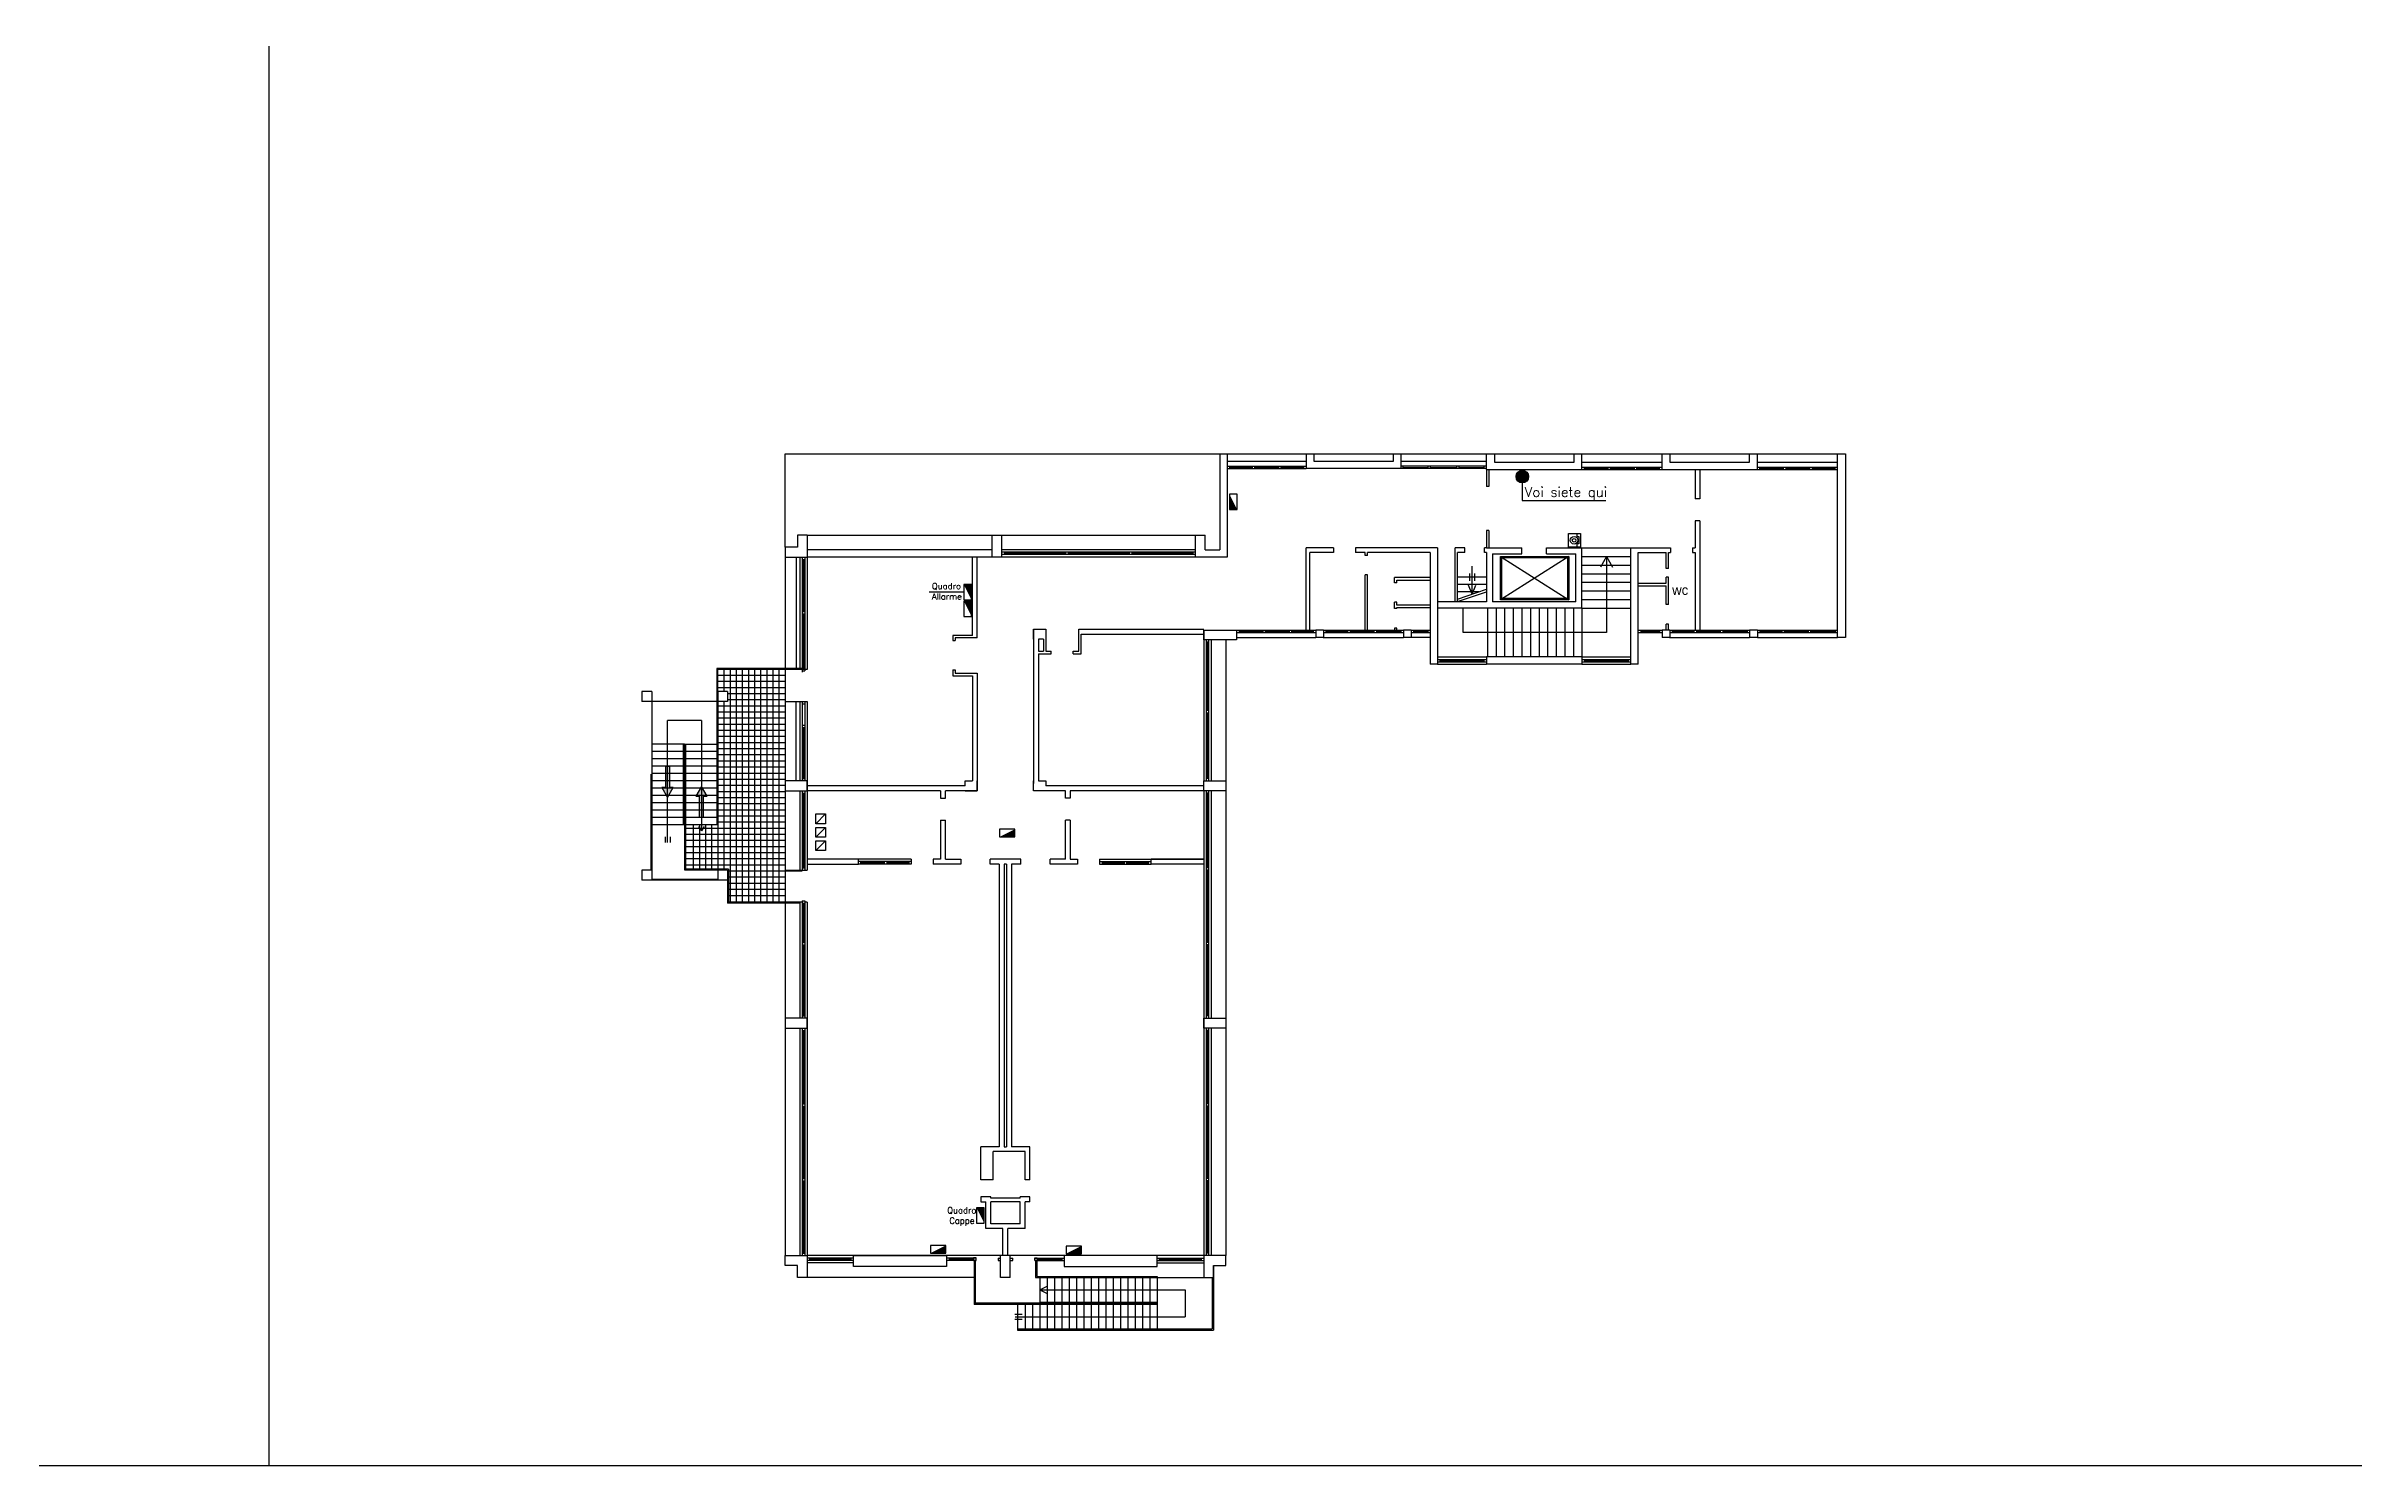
# Model space of a CAD drawing. Header units: millimetres. Extents: x 0 to 180329, y 0 to 340677.
# Drawn here: x 85747 to 180329, y 282661 to 340677 of the extents above; entities that cross this region are included whole.
import ezdxf

# ---------------------------------------------------------------- set-up
doc = ezdxf.new("R2010")
doc.units = ezdxf.units.MM
doc.linetypes.add('CONTINUA', pattern=[0])
doc.layers.add('finestre', color=4, linetype='Continuous')
doc.layers.add('MURI', color=7, linetype='Continuous')
doc.styles.get("Standard").update_dxf_attribs({"font": 'txt_____.ttf'})

# ---------------------------------------------------------------- blocks, each defined once
blk = doc.blocks.new('Q-flat-8')
at = {"transparency": 33554687}
blk.add_hatch(color=256, dxfattribs=at).paths.add_polyline_path([(312.5, -625), (0, 0), (312.5, 0)])
for p, q in [((312.5, 0), (0, 0)), ((0, 0), (0, -625)), ((312.5, -625), (312.5, 0)), ((0, -625), (312.5, -625))]:
    blk.add_line(p, q, dxfattribs=at)
at = {"transparency": 33554687, "const_width": 0.01}
blk.add_lwpolyline([(312.5, -625), (0, 0), (312.5, 0), (312.5, 0)], close=True, dxfattribs=at)
blk = doc.blocks.new('Q-flat-9')
at = {"transparency": 33554687}
blk.add_hatch(color=256, dxfattribs=at).paths.add_polyline_path([(312.5, -625), (0, 0), (312.5, 0)])
for p, q in [((312.5, 0), (0, 0)), ((0, 0), (0, -625)), ((312.5, -625), (312.5, 0)), ((0, -625), (312.5, -625))]:
    blk.add_line(p, q, dxfattribs=at)
at = {"transparency": 33554687, "const_width": 0.01}
blk.add_lwpolyline([(312.5, -625), (0, 0), (312.5, 0), (312.5, 0)], close=True, dxfattribs=at)
blk = doc.blocks.new('Q-flat-10')
at = {"transparency": 33554687}
blk.add_hatch(color=256, dxfattribs=at).paths.add_polyline_path([(-625, -312.5), (0, 0), (0, -312.5)])
for p, q in [((0, 0), (-625, 0)), ((-625, 0), (-625, -312.5)), ((0, -312.5), (0, 0)), ((-625, -312.5), (0, -312.5))]:
    blk.add_line(p, q, dxfattribs=at)
at = {"transparency": 33554687, "const_width": 0.01}
blk.add_lwpolyline([(-625, -312.5), (0, 0), (0, -312.5), (0, -312.5)], close=True, dxfattribs=at)
blk = doc.blocks.new('Q-flat-11')
at = {"transparency": 33554687}
blk.add_hatch(color=256, dxfattribs=at).paths.add_polyline_path([(-625, -312.5), (0, 0), (0, -312.5)])
for p, q in [((0, 0), (-625, 0)), ((-625, 0), (-625, -312.5)), ((0, -312.5), (0, 0)), ((-625, -312.5), (0, -312.5))]:
    blk.add_line(p, q, dxfattribs=at)
at = {"transparency": 33554687, "const_width": 0.01}
blk.add_lwpolyline([(-625, -312.5), (0, 0), (0, -312.5), (0, -312.5)], close=True, dxfattribs=at)
blk = doc.blocks.new('Q-flat-12')
at = {"transparency": 33554687}
blk.add_hatch(color=256, dxfattribs=at).paths.add_polyline_path([(312.5, -625), (0, 0), (312.5, 0)])
for p, q in [((312.5, 0), (0, 0)), ((0, 0), (0, -625)), ((312.5, -625), (312.5, 0)), ((0, -625), (312.5, -625))]:
    blk.add_line(p, q, dxfattribs=at)
at = {"transparency": 33554687, "const_width": 0.01}
blk.add_lwpolyline([(312.5, -625), (0, 0), (312.5, 0), (312.5, 0)], close=True, dxfattribs=at)
blk = doc.blocks.new('Q-flat-13')
at = {"transparency": 33554687}
blk.add_hatch(color=256, dxfattribs=at).paths.add_polyline_path([(-625, -312.5), (0, 0), (0, -312.5)])
for p, q in [((0, 0), (-625, 0)), ((-625, 0), (-625, -312.5)), ((0, -312.5), (0, 0)), ((-625, -312.5), (0, -312.5))]:
    blk.add_line(p, q, dxfattribs=at)
at = {"transparency": 33554687, "const_width": 0.01}
blk.add_lwpolyline([(-625, -312.5), (0, 0), (0, -312.5), (0, -312.5)], close=True, dxfattribs=at)
blk = doc.blocks.new('Q-flat-14')
at = {"transparency": 33554687}
blk.add_hatch(color=256, dxfattribs=at).paths.add_polyline_path([(-312.5, 625), (0, 0), (-312.5, 0)])
for p, q in [((0, 625), (-312.5, 625)), ((-312.5, 625), (-312.5, 0)), ((-312.5, 0), (0, 0)), ((0, 0), (0, 625))]:
    blk.add_line(p, q, dxfattribs=at)
at = {"transparency": 33554687, "const_width": 0.01}
blk.add_lwpolyline([(-312.5, 625), (0, 0), (-312.5, 0), (-312.5, 0)], close=True, dxfattribs=at)
blk = doc.blocks.new('PE-flat-3')
at = {"linetype": 'Continuous', "transparency": 33554687}
for p, q in [((0, 0), (0, 552)), ((0, 552), (489, 552)), ((489, 0), (0, 0)), ((341, 532), (341, 428)), ((341, 428), (417, 428)), ((417, 140), (341, 140)), ((341, 140), (341, 36)), ((417, 428), (417, 140)), ((489, 552), (489, 0))]:
    blk.add_line(p, q, dxfattribs=at)
at = {"transparency": 33554687}
for radius in [156, 75]:
    blk.add_circle((224, 279), radius, dxfattribs=at)
blk = doc.blocks.new('uscita sotto-flat-2')
at = {"linetype": 'CONTINUA', "transparency": 33554687}
blk.add_hatch(color=256, dxfattribs=at).paths.add_polyline_path([(0, 0), (-146, 0), (-146, -874), (-306, -874), (-73, -1278), (160, -874), (0, -874)])
at = {"linetype": 'CONTINUA', "transparency": 33554687, "const_width": 0.05}
blk.add_lwpolyline([(0, 0), (-146, 0), (-146, -874), (-306, -874), (-73, -1278), (160, -874), (0, -874)], close=True, dxfattribs=at)
at = {"linetype": 'CONTINUA', "transparency": 33554687}
for points in [[(-146, -874), (-146, 0), (0, 0), (0, -874)], [(-146, -874), (-306, -874), (-73, -1278), (160, -874), (0, -874)]]:
    blk.add_lwpolyline(points, dxfattribs=at)
blk = doc.blocks.new('uscita sotto-flat-3')
at = {"linetype": 'CONTINUA', "transparency": 33554687}
blk.add_hatch(color=256, dxfattribs=at).paths.add_polyline_path([(0, 0), (146, 0), (146, 874), (306, 874), (73, 1278), (-160, 874), (0, 874)])
at = {"linetype": 'CONTINUA', "transparency": 33554687, "const_width": 0.05}
blk.add_lwpolyline([(0, 0), (146, 0), (146, 874), (306, 874), (73, 1278), (-160, 874), (0, 874)], close=True, dxfattribs=at)
at = {"linetype": 'CONTINUA', "transparency": 33554687}
for points in [[(146, 874), (306, 874), (73, 1278), (-160, 874), (0, 874)], [(146, 874), (146, 0), (0, 0), (0, 874)]]:
    blk.add_lwpolyline(points, dxfattribs=at)

msp = doc.modelspace()

# ---------------------------------------------------------------- hatches: boundary and pattern name
at = {"transparency": 33554687}
h = msp.add_hatch(color=1, dxfattribs=at)
edge = h.paths.add_edge_path()
edge.add_arc((146041, 323089), 255, 0, 360)

# ---------------------------------------------------------------- linework, layer by layer
for p, q in [((94836, 340677), (94836, 282661)), ((115926, 324015), (159238, 324015)), ((115926, 320200), (115926, 324015)), ((146041, 322834), (146041, 322117)), ((146041, 322117), (149446, 322117)), ((116376, 319800), (116376, 315250)), ((123226, 318362), (121814, 318362)), ((113136, 315250), (113136, 308850)), ((116626, 315250), (113136, 315250)), ((116826, 315210), (113176, 315210)), ((113176, 314300), (113176, 315210)), ((115926, 314960), (113176, 314960)), ((113426, 315210), (113426, 314300)), ((113676, 315210), (113676, 305690)), ((113926, 315210), (113926, 305690)), ((114176, 315210), (114176, 305690)), ((114426, 315210), (114426, 305690)), ((114676, 315210), (114676, 305690)), ((114926, 315210), (114926, 305690)), ((115176, 315210), (115176, 305690)), ((115426, 315210), (115426, 305690)), ((115676, 315210), (115676, 305690)), ((115926, 315250), (115926, 313900)), ((110476, 314300), (110076, 314300)), ((115926, 314710), (113176, 314710)), ((115926, 314460), (113176, 314460)), ((113576, 314300), (113176, 314300)), ((115926, 314210), (113576, 314210)), ((113136, 313900), (110076, 313900)), ((110476, 313900), (110476, 307000)), ((111126, 308129), (111126, 313119)), ((112506, 313119), (111126, 313119)), ((112506, 313119), (112506, 308616)), ((113176, 313900), (113176, 307040)), ((113576, 313900), (113176, 313900)), ((115926, 313710), (113176, 313710)), ((115926, 313460), (113176, 313460)), ((115926, 313210), (113176, 313210)), ((113426, 313900), (113426, 307040)), ((115926, 313960), (113576, 313960)), ((115926, 313900), (116626, 313900)), ((116376, 310650), (116376, 313900)), ((116676, 313900), (116826, 313900)), ((111816, 312150), (110476, 312150)), ((111776, 308850), (111776, 312150)), ((111816, 308850), (111816, 312150)), ((111836, 312150), (113136, 312150)), ((111836, 307000), (111836, 312150)), ((111876, 307040), (111876, 312150)), ((115926, 312960), (113176, 312960)), ((115926, 312710), (113176, 312710)), ((115926, 312460), (113176, 312460)), ((115926, 312210), (113176, 312210)), ((111776, 311850), (110476, 311850)), ((111776, 311550), (110476, 311550)), ((111776, 311250), (110476, 311250)), ((113136, 311850), (111876, 311850)), ((113136, 311550), (111876, 311550)), ((113136, 311250), (111876, 311250)), ((115926, 311960), (113176, 311960)), ((115926, 311710), (113176, 311710)), ((115926, 311460), (113176, 311460)), ((115926, 311210), (113176, 311210)), ((110436, 310923), (110436, 307000)), ((111776, 310950), (110476, 310950)), ((111776, 310650), (110476, 310650)), ((111776, 310350), (110476, 310350)), ((113136, 310950), (111876, 310950)), ((113136, 310650), (111876, 310650)), ((113136, 310350), (111876, 310350)), ((115926, 310960), (113176, 310960)), ((115926, 310710), (113176, 310710)), ((115926, 310460), (113176, 310460)), ((111776, 310050), (110476, 310050)), ((111776, 309750), (110476, 309750)), ((111776, 309450), (110476, 309450)), ((113136, 310050), (111876, 310050)), ((113136, 309750), (111876, 309750)), ((113136, 309450), (111876, 309450)), ((115926, 310210), (113176, 310210)), ((115926, 309960), (113176, 309960)), ((115926, 309710), (113176, 309710)), ((115926, 309460), (113176, 309460)), ((111776, 309150), (110476, 309150)), ((111816, 308850), (110476, 308850)), ((111026, 308363), (111026, 308129)), ((111226, 308363), (111226, 308129)), ((113136, 309150), (111876, 309150)), ((113176, 308850), (111876, 308850)), ((115926, 308710), (111876, 308710)), ((115926, 308460), (111876, 308460)), ((112176, 308850), (112176, 307040)), ((112390, 308783), (112506, 308616)), ((112426, 308850), (112426, 307040)), ((112623, 308783), (112506, 308616)), ((112676, 308850), (112676, 307040)), ((112926, 308850), (112926, 307040)), ((115926, 309210), (113176, 309210)), ((115926, 308960), (113176, 308960)), ((115926, 308210), (111876, 308210)), ((115926, 307960), (111876, 307960)), ((115926, 307710), (111876, 307710)), ((115926, 307460), (111876, 307460)), ((110476, 307000), (110076, 307000)), ((113576, 306600), (110076, 306600)), ((110476, 306640), (113176, 306640)), ((113576, 307000), (111836, 307000)), ((115926, 307210), (111876, 307210)), ((113616, 307040), (111876, 307040)), ((113576, 307000), (113576, 305650)), ((113616, 307040), (113616, 305690)), ((116626, 306960), (113616, 306960)), ((115926, 306710), (113616, 306710)), ((115926, 306460), (113616, 306460)), ((115926, 307000), (115926, 305690)), ((115926, 307000), (116826, 307000)), ((116526, 305650), (113576, 305650)), ((115926, 306210), (113616, 306210)), ((115926, 305960), (113616, 305960)), ((116626, 305690), (113616, 305690)), ((116826, 305690), (116726, 305690)), ((180329, 282661), (9343, 282661))]:
    msp.add_line(p, q, dxfattribs=at)
at = {"linetype": 'Continuous', "transparency": 33554687}
for p, q in [((133688, 324015), (133988, 324015)), ((133688, 324015), (133688, 320100)), ((133988, 324015), (133988, 319800)), ((133988, 323715), (137218, 323715)), ((137218, 324015), (137218, 323415)), ((137218, 324015), (137518, 324015)), ((137518, 324015), (137518, 323715)), ((137518, 323715), (140778, 323715)), ((140778, 323715), (140778, 324015)), ((140778, 324015), (141078, 324015)), ((141078, 324015), (141078, 323415)), ((141078, 323715), (144578, 323715)), ((144578, 323380), (144578, 323680)), ((148478, 323680), (151748, 323680)), ((151748, 323380), (151748, 323680)), ((155648, 323680), (158918, 323680)), ((141078, 323415), (137218, 323415)), ((144578, 323380), (144578, 322678)), ((144679, 322678), (144578, 322678)), ((144678, 323380), (144678, 322678)), ((153098, 323380), (153098, 322180)), ((153298, 323380), (153298, 322180)), ((153298, 322180), (153098, 322180)), ((116826, 320700), (133084, 320700)), ((124384, 319800), (124384, 320700)), ((124784, 319800), (124784, 320700)), ((132684, 319800), (132684, 320700)), ((133084, 320100), (133084, 320700)), ((144679, 320883), (144578, 320883)), ((144578, 320883), (144578, 320180)), ((144678, 320883), (144678, 320180)), ((153298, 321280), (153098, 321280)), ((153098, 321280), (153098, 320180)), ((153298, 321280), (153298, 316817)), ((115926, 320200), (115926, 315250)), ((116526, 319800), (116526, 315250)), ((124384, 320100), (116826, 320100)), ((133988, 319800), (116826, 319800)), ((116826, 319800), (116826, 315210)), ((123576, 316600), (123576, 319800)), ((123776, 316500), (123776, 319800)), ((132684, 320100), (124784, 320100)), ((133084, 320100), (133688, 320100)), ((137218, 316817), (137218, 320180)), ((138328, 320180), (137218, 320180)), ((137368, 316817), (137368, 319980)), ((138328, 319980), (137368, 319980)), ((138328, 320180), (138328, 319980)), ((139618, 319980), (139226, 319980)), ((139228, 320180), (139228, 319980)), ((142578, 320180), (139228, 320180)), ((139618, 319870), (139618, 319980)), ((139718, 319870), (139618, 319870)), ((139718, 319870), (139718, 319980)), ((142278, 319980), (139718, 319980)), ((143298, 317967), (143298, 320180)), ((143698, 320180), (143298, 320180)), ((143398, 317967), (143398, 319980)), ((143698, 319980), (143398, 319980)), ((143698, 319980), (143698, 320180)), ((144598, 320180), (144498, 320180)), ((144498, 319980), (144498, 320180)), ((144578, 319980), (144498, 319980)), ((148478, 320180), (152098, 320180)), ((148478, 319822), (150478, 319822)), ((149478, 319822), (149230, 319385)), ((149478, 319822), (149727, 319385)), ((149478, 319822), (149478, 316717)), ((150778, 319980), (151918, 319980)), ((151918, 319327), (151918, 319980)), ((152018, 319980), (152098, 319980)), ((152018, 319327), (152018, 319980)), ((152098, 320180), (152098, 319980)), ((152998, 320180), (152998, 319980)), ((152998, 320180), (153098, 320180)), ((152998, 319980), (153098, 319980)), ((153098, 319980), (153098, 316817)), ((139718, 319070), (139618, 319070)), ((139618, 316817), (139618, 319070)), ((139718, 316817), (139718, 319070)), ((140818, 318750), (140818, 318960)), ((142278, 318960), (140818, 318960)), ((140918, 318750), (140818, 318750)), ((140918, 318750), (140918, 318860)), ((140918, 318860), (142278, 318860)), ((144578, 318980), (143398, 318980)), ((143898, 318830), (143898, 319130)), ((143998, 318289), (143998, 319421)), ((144098, 318830), (144098, 319130)), ((148478, 319472), (150478, 319472)), ((148478, 319121), (150478, 319121)), ((148478, 318770), (150478, 318770)), ((152018, 319327), (151918, 319327)), ((151918, 318730), (151918, 318977)), ((152018, 318977), (151918, 318977)), ((152018, 317863), (152018, 318977)), ((140918, 317950), (140818, 317950)), ((140818, 317700), (140818, 317950)), ((140918, 317840), (140918, 317950)), ((142278, 317840), (140918, 317840)), ((144578, 318680), (143398, 318680)), ((143398, 318085), (144578, 318486)), ((143398, 317980), (144578, 318381)), ((144267, 318380), (143398, 318380)), ((143998, 318289), (143849, 318656)), ((143998, 318289), (144148, 318656)), ((144578, 318380), (144578, 318380)), ((148478, 318419), (150478, 318419)), ((148478, 318068), (150478, 318068)), ((150778, 318730), (151918, 318730)), ((150778, 318630), (151918, 318630)), ((151918, 317863), (151918, 318630)), ((152018, 317863), (151918, 317863)), ((126076, 316850), (126076, 310550)), ((126576, 316850), (126576, 315950)), ((127926, 315950), (127926, 316850)), ((140918, 317700), (140818, 317700)), ((140918, 316900), (140818, 316900)), ((140818, 316900), (140818, 316817)), ((140918, 317700), (140918, 317740)), ((140918, 317740), (142278, 317740)), ((140918, 316817), (140918, 316900)), ((143618, 316717), (143618, 317717)), ((144618, 317717), (144618, 315717)), ((144969, 317717), (144969, 315717)), ((145320, 317717), (145320, 315717)), ((145671, 317717), (145671, 315717)), ((146022, 317717), (146022, 315717)), ((146373, 317717), (146373, 315717)), ((146724, 317717), (146724, 315717)), ((147075, 317717), (147075, 315717)), ((147426, 317717), (147426, 315717)), ((147777, 317717), (147777, 315717)), ((148127, 317717), (148127, 315717)), ((148478, 317717), (148478, 315417)), ((148478, 317717), (150478, 317717)), ((151918, 316808), (151918, 317063)), ((152018, 317063), (151918, 317063)), ((152018, 316808), (152018, 317063)), ((123576, 316600), (122776, 316600)), ((122776, 316600), (122776, 316385)), ((122776, 316385), (122876, 316385)), ((123776, 316500), (122876, 316500)), ((122876, 316500), (122876, 316385)), ((126276, 316450), (126276, 315950)), ((126276, 315950), (126476, 315950)), ((126476, 316450), (126476, 315950)), ((126576, 315950), (126792, 315950)), ((126792, 315850), (126792, 315950)), ((127692, 315850), (127692, 315950)), ((127692, 315950), (127926, 315950)), ((128026, 315850), (128026, 316650)), ((133026, 316817), (133026, 310650)), ((133326, 316417), (133326, 310650)), ((133926, 316387), (133926, 310650)), ((134371, 316517), (137601, 316517)), ((137911, 316517), (141181, 316517)), ((149478, 316717), (143618, 316717)), ((152058, 316517), (155328, 316517)), ((155648, 316517), (158918, 316517)), ((122776, 315185), (122876, 315185)), ((122776, 315185), (122776, 314950)), ((122876, 315185), (122876, 315050)), ((122876, 315050), (123776, 315050)), ((123776, 315050), (123776, 310550)), ((126276, 315850), (126792, 315850)), ((127692, 315850), (128026, 315850)), ((142578, 315717), (144578, 315717)), ((142578, 315417), (144578, 315417)), ((144578, 315717), (144578, 315417)), ((148478, 315717), (150478, 315717)), ((148478, 315417), (150478, 315417)), ((110076, 314300), (110076, 313900)), ((110476, 314300), (110476, 313900)), ((113176, 314300), (113176, 313900)), ((113576, 314300), (113576, 313900)), ((122776, 314950), (123576, 314950)), ((123576, 314950), (123576, 310650)), ((115926, 313900), (115926, 307000)), ((116526, 313904), (116526, 310650)), ((116826, 313900), (116826, 307000)), ((116526, 310250), (116526, 307000)), ((123276, 310450), (116826, 310450)), ((122276, 310250), (116826, 310250)), ((122276, 310250), (122276, 309950)), ((133026, 310450), (126576, 310450)), ((133926, 310250), (127576, 310250)), ((133026, 310250), (133026, 291250)), ((133326, 310250), (133326, 300950)), ((133926, 310250), (133926, 291250)), ((117576, 309300), (117176, 308900)), ((122276, 309950), (122476, 309950)), ((127576, 309950), (127376, 309950)), ((117576, 308750), (117176, 308350)), ((122276, 309050), (122476, 309050)), ((122276, 309050), (122276, 307450)), ((127576, 309050), (127376, 309050)), ((117576, 308200), (117176, 307800)), ((118926, 307250), (118926, 307450)), ((121076, 307450), (118926, 307450)), ((121076, 307450), (121076, 307250)), ((121976, 307450), (121976, 307250)), ((125551, 307250), (125551, 307450)), ((126751, 307250), (126751, 307450)), ((127876, 307450), (127876, 307250)), ((128776, 307450), (128776, 307250)), ((128776, 307450), (133026, 307450)), ((130876, 307250), (130876, 307450)), ((110076, 307000), (110076, 306600)), ((110476, 307000), (110476, 306600)), ((113176, 307000), (113176, 306600)), ((113576, 307000), (113576, 306600)), ((124676, 307250), (124676, 295700)), ((124876, 307250), (124876, 295700)), ((124976, 307250), (124976, 295700)), ((125176, 307250), (125176, 295700)), ((115926, 305690), (115926, 291250)), ((116526, 305690), (116526, 300950)), ((116826, 305690), (116826, 291250)), ((116526, 300550), (116526, 291250)), ((133326, 300550), (133326, 291250)), ((123926, 294350), (123926, 295700)), ((124676, 295700), (123926, 295700)), ((125726, 295500), (124426, 295500)), ((124426, 294350), (124426, 295500)), ((125926, 295700), (125176, 295700)), ((125726, 294350), (125726, 295500)), ((125926, 294350), (125926, 295700)), ((124426, 294350), (123926, 294350)), ((125926, 294350), (125726, 294350)), ((123926, 293650), (123926, 293450)), ((124325, 293650), (123926, 293650)), ((123926, 293450), (124125, 293450)), ((124125, 292350), (124125, 293450)), ((125526, 293600), (124325, 293600)), ((125526, 293450), (124325, 293450)), ((124325, 292550), (124325, 293450)), ((125926, 293650), (125526, 293650)), ((125526, 292550), (125526, 293450)), ((125926, 293450), (125726, 293450)), ((125726, 292350), (125726, 293450)), ((125926, 293450), (125926, 293650)), ((124826, 292350), (124125, 292350)), ((125526, 292550), (124325, 292550)), ((124826, 291250), (124826, 292350)), ((125726, 292350), (125026, 292350)), ((125026, 291250), (125026, 292350)), ((124726, 291250), (116826, 291250)), ((118726, 290950), (116826, 290950)), ((123646, 291050), (123646, 289250)), ((123696, 291050), (123696, 289300)), ((124626, 291150), (124726, 291150)), ((124626, 291050), (124726, 291050)), ((124726, 290350), (124726, 291250)), ((133026, 291250), (124726, 291250)), ((125126, 290350), (125126, 291250)), ((125126, 291150), (125226, 291150)), ((125126, 291050), (125226, 291050)), ((125226, 291050), (125226, 291150)), ((126157, 291050), (126157, 290350)), ((126207, 291050), (126207, 290400)), ((126207, 290400), (131126, 290400)), ((131126, 290950), (133026, 290950)), ((131126, 290400), (131126, 288250)), ((133426, 290850), (133426, 288200)), ((123646, 290350), (116826, 290350)), ((125126, 290350), (124726, 290350)), ((126157, 290350), (127326, 290350)), ((126326, 290350), (126326, 289300)), ((126326, 289850), (126633, 289995)), ((126326, 289850), (126633, 289706)), ((126326, 289850), (132269, 289850)), ((126626, 290350), (126626, 289350)), ((126926, 290350), (126926, 289350)), ((127226, 290350), (127226, 289350)), ((127526, 290350), (127526, 289350)), ((127826, 290350), (127826, 289350)), ((128126, 290350), (128126, 289350)), ((128426, 290350), (128426, 289350)), ((128726, 290350), (128726, 289350)), ((129026, 290350), (129026, 289350)), ((129326, 290350), (129326, 289350)), ((129626, 290350), (129626, 289350)), ((129926, 290350), (129926, 289350)), ((130226, 290350), (130226, 289350)), ((130526, 290350), (130526, 289350)), ((130826, 290350), (130826, 289350)), ((131126, 290350), (133426, 290350)), ((132269, 289850), (132269, 288750)), ((133376, 290350), (133376, 288250)), ((131126, 289250), (123646, 289250)), ((131126, 289300), (123696, 289300)), ((125317, 288850), (125617, 288850)), ((125317, 288650), (125617, 288650)), ((125318, 288750), (132269, 288750)), ((125426, 289300), (125426, 288200)), ((125726, 289250), (125726, 288250)), ((126026, 289250), (126026, 288250)), ((126326, 289350), (131126, 289350)), ((126326, 289250), (126326, 288250)), ((126626, 289250), (126626, 288250)), ((126926, 289250), (126926, 288250)), ((127226, 289250), (127226, 288250)), ((127526, 289250), (127526, 288250)), ((127826, 289250), (127826, 288250)), ((128126, 289250), (128126, 288250)), ((128426, 289250), (128426, 288250)), ((128726, 289250), (128726, 288250)), ((129026, 289250), (129026, 288250)), ((129326, 289250), (129326, 288250)), ((129626, 289250), (129626, 288250)), ((129926, 289250), (129926, 288250)), ((130226, 289250), (130226, 288250)), ((130526, 289250), (130526, 288250)), ((130826, 289250), (130826, 288250)), ((125426, 288250), (133376, 288250)), ((125426, 288200), (133426, 288200))]:
    msp.add_line(p, q, dxfattribs=at)
at = {"linetype": 'CONTINUA', "transparency": 33554687}
for p, q in [((144578, 323380), (144578, 324015)), ((144578, 324015), (144898, 324015)), ((144898, 324015), (144898, 323680)), ((144898, 323680), (148158, 323680)), ((148158, 323680), (148158, 324015)), ((148158, 324015), (148478, 324015)), ((148478, 323380), (148478, 324015)), ((151748, 323380), (151748, 324015)), ((151748, 324015), (152068, 324015)), ((152068, 324015), (152068, 323680)), ((152068, 323680), (155328, 323680)), ((155328, 323680), (155328, 324015)), ((155328, 324015), (155648, 324015)), ((155648, 323380), (155648, 324015)), ((158918, 324015), (159238, 324015)), ((158918, 316517), (158918, 324015)), ((159238, 324015), (159238, 316517)), ((144578, 323380), (148478, 323380)), ((151748, 323380), (155648, 323380)), ((116826, 320700), (116826, 319800)), ((142278, 319980), (142278, 315417)), ((142578, 320180), (142578, 315417)), ((144578, 320180), (146028, 320180)), ((144578, 319980), (144578, 317967)), ((144828, 319930), (146028, 319930)), ((144828, 319930), (144828, 317967)), ((147938, 319827), (145151, 318058)), ((145151, 319827), (147938, 318058)), ((146028, 319930), (146028, 320180)), ((147028, 319930), (147028, 320180)), ((147028, 320180), (148478, 320180)), ((147028, 319930), (148228, 319930)), ((148228, 317967), (148228, 319930)), ((148478, 317717), (148478, 320180)), ((150478, 315417), (150478, 320180)), ((150778, 315417), (150778, 319980)), ((144578, 317967), (142578, 317967)), ((148228, 317967), (144828, 317967)), ((148478, 317717), (142578, 317717)), ((137601, 316817), (137601, 316517)), ((137921, 316817), (137601, 316817)), ((137921, 316517), (137601, 316517)), ((137921, 316817), (137921, 316517)), ((141501, 316817), (141181, 316817)), ((141181, 316817), (141181, 316517)), ((142278, 316517), (141181, 316517)), ((141501, 316817), (141501, 316517)), ((151748, 316817), (151748, 316517)), ((152068, 316817), (151748, 316817)), ((152068, 316517), (151748, 316517)), ((152068, 316817), (152068, 316517)), ((155328, 316817), (155328, 316517)), ((155648, 316817), (155328, 316817)), ((155648, 316517), (155328, 316517)), ((155648, 316817), (155648, 316517)), ((159238, 316517), (158918, 316517)), ((142578, 315417), (142278, 315417)), ((148478, 315717), (144578, 315717)), ((148478, 315417), (144578, 315417)), ((150778, 315417), (150478, 315417)), ((124301, 307250), (124301, 307450)), ((125551, 307250), (125551, 307450)), ((126751, 307250), (126751, 307450)), ((124976, 307250), (124876, 307250)), ((124876, 295700), (124976, 295700)), ((124325, 293600), (124325, 293650)), ((125526, 293600), (125526, 293650)), ((127326, 290350), (131126, 290350))]:
    msp.add_line(p, q, dxfattribs=at)
at = {"linetype": 'Continuous', "transparency": 33554687}
for points in [[(116826, 320700), (116426, 320700), (116426, 320200), (115926, 320200), (115926, 319800), (116826, 319800)], [(126076, 316850), (126576, 316850), (126576, 316450)], [(126076, 316450), (126076, 316850)], [(127926, 316850), (133026, 316850)], [(126476, 316450), (126276, 316450)], [(128026, 316650), (133026, 316650)], [(133026, 316817), (134371, 316817), (134371, 316417), (133026, 316417), (133026, 316817)], [(126276, 315850), (126276, 310650), (126576, 310650), (126576, 310450)], [(116826, 310650), (115926, 310650), (115926, 310250), (116826, 310250), (116826, 310650)], [(123776, 310650), (123777, 310250), (122476, 310250)], [(122476, 309950), (122476, 310250)], [(123276, 310450), (123276, 310650), (123576, 310650)], [(123276, 310250), (123777, 310250)], [(123777, 310250), (123776, 310650)], [(127376, 310250), (126076, 310250), (126076, 310650)], [(126076, 310250), (126077, 310650)], [(126577, 310250), (126076, 310250)], [(127376, 309950), (127376, 310250)], [(127576, 310250), (127576, 309950)], [(127576, 310250), (127576, 310250)], [(133026, 310650), (133926, 310650), (133926, 310250), (133026, 310250), (133026, 310650)], [(122476, 307450), (122476, 309050)], [(127376, 307450), (127376, 309050)], [(127576, 309050), (127576, 307450), (127876, 307450)], [(118926, 307450), (116826, 307450)], [(122276, 307450), (121976, 307450)], [(122476, 307450), (123099, 307450), (123099, 307250), (121976, 307250)], [(125551, 307450), (124301, 307450)], [(127376, 307450), (126751, 307450)], [(133026, 307450), (130876, 307450)], [(116826, 307250), (118926, 307250)], [(124676, 307250), (124301, 307250)], [(125551, 307250), (125176, 307250)], [(127876, 307250), (126751, 307250)], [(133026, 307250), (130876, 307250)], [(116826, 300950), (115926, 300950), (115926, 300550), (116826, 300550), (116826, 300950)], [(133026, 300950), (133926, 300950), (133926, 300550), (133026, 300550), (133026, 300950)], [(116826, 291250), (116826, 290350), (116426, 290350), (116426, 290850), (115926, 290850), (115926, 291250), (116826, 291250)], [(124626, 291150), (124626, 291050)], [(133026, 291250), (133026, 290350), (133426, 290350), (133426, 290850), (133926, 290850), (133926, 291250), (133026, 291250)]]:
    msp.add_lwpolyline(points, dxfattribs=at)
for points in [[(147938, 319827), (147938, 318058), (145151, 318058), (145151, 319827)], [(147888, 319777), (147888, 318108), (145201, 318108), (145201, 319777)], [(117576, 309300), (117576, 308900), (117176, 308900), (117176, 309300)], [(117576, 308750), (117576, 308350), (117176, 308350), (117176, 308750)], [(117576, 308200), (117576, 307800), (117176, 307800), (117176, 308200)], [(122526, 291250), (122526, 290800), (118726, 290800), (118726, 291250)], [(127326, 291250), (127326, 290800), (131126, 290800), (131126, 291250)]]:
    msp.add_lwpolyline(points, close=True, dxfattribs=at)
at = {"color": 1, "transparency": 33554687}
msp.add_circle((146041, 323089), 255, dxfattribs=at)
at = {"layer": 'finestre', "linetype": 'Continuous', "transparency": 33554687}
for p, q in [((133988, 323515), (137218, 323515)), ((134088, 323415), (134088, 323515)), ((135015, 323415), (135015, 323515)), ((135115, 323415), (135115, 323515)), ((136092, 323415), (136092, 323515)), ((136192, 323415), (136192, 323515)), ((137118, 323415), (137118, 323515)), ((144578, 323515), (141078, 323515)), ((141178, 323415), (141178, 323515)), ((142195, 323415), (142195, 323515)), ((142295, 323415), (142295, 323515)), ((143362, 323415), (143362, 323515)), ((143462, 323415), (143462, 323515)), ((144478, 323415), (144478, 323515)), ((144578, 323415), (144578, 323515)), ((148478, 323480), (151748, 323480)), ((148578, 323380), (148578, 323480)), ((149545, 323380), (149545, 323480)), ((149645, 323380), (149645, 323480)), ((150622, 323380), (150622, 323480)), ((150722, 323380), (150722, 323480)), ((151648, 323380), (151648, 323480)), ((155648, 323480), (158918, 323480)), ((155748, 323380), (155748, 323480)), ((156715, 323380), (156715, 323480)), ((156815, 323380), (156815, 323480)), ((157792, 323380), (157792, 323480)), ((157892, 323380), (157892, 323480)), ((158818, 323380), (158818, 323480)), ((133988, 323415), (137218, 323415)), ((134088, 323465), (135015, 323465)), ((135115, 323465), (136092, 323465)), ((136192, 323465), (137118, 323465)), ((144578, 323415), (141078, 323415)), ((141178, 323465), (142195, 323465)), ((142295, 323465), (143362, 323465)), ((143462, 323465), (144478, 323465)), ((148478, 323380), (151748, 323380)), ((148578, 323430), (149545, 323430)), ((149645, 323430), (150622, 323430)), ((150722, 323430), (151648, 323430)), ((155648, 323380), (158918, 323380)), ((155748, 323430), (156715, 323430)), ((156815, 323430), (157792, 323430)), ((157892, 323430), (158818, 323430)), ((116626, 319800), (116626, 315100)), ((116676, 319700), (116676, 317575)), ((116726, 319800), (116726, 315150)), ((132684, 320000), (124784, 320000)), ((132684, 319900), (124784, 319900)), ((127384, 319950), (124884, 319950)), ((129984, 319950), (127484, 319950)), ((132584, 319950), (130084, 319950)), ((116676, 317475), (116676, 315250)), ((133126, 316417), (133126, 310650)), ((133176, 316317), (133176, 313523)), ((133226, 316417), (133226, 310650)), ((134371, 316817), (137601, 316817)), ((134371, 316717), (137601, 316717)), ((134471, 316817), (134471, 316717)), ((134471, 316767), (135435, 316767)), ((135435, 316817), (135435, 316717)), ((135535, 316817), (135535, 316717)), ((135535, 316767), (136511, 316767)), ((136511, 316817), (136511, 316717)), ((136611, 316817), (136611, 316717)), ((136611, 316767), (137501, 316767)), ((137501, 316817), (137501, 316717)), ((137921, 316817), (141181, 316817)), ((137921, 316717), (141181, 316717)), ((138011, 316817), (138011, 316717)), ((138011, 316767), (138903, 316767)), ((138903, 316817), (138903, 316717)), ((139003, 316817), (139003, 316717)), ((139003, 316767), (139979, 316767)), ((139979, 316817), (139979, 316717)), ((140079, 316817), (140079, 316717)), ((140079, 316767), (141081, 316767)), ((141081, 316817), (141081, 316717)), ((141501, 316817), (142278, 316817)), ((141501, 316717), (142278, 316717)), ((141601, 316817), (141601, 316717)), ((141601, 316767), (142178, 316767)), ((142178, 316817), (142178, 316717)), ((150778, 316817), (151748, 316817)), ((150778, 316717), (151748, 316717)), ((150878, 316817), (150878, 316717)), ((150878, 316767), (151648, 316767)), ((151648, 316817), (151648, 316717)), ((152058, 316817), (155328, 316817)), ((152058, 316717), (155328, 316717)), ((152158, 316817), (152158, 316717)), ((152158, 316767), (153050, 316767)), ((153050, 316817), (153050, 316717)), ((153150, 316817), (153150, 316717)), ((153150, 316767), (154127, 316767)), ((154127, 316817), (154127, 316717)), ((154227, 316817), (154227, 316717)), ((154227, 316767), (155228, 316767)), ((155228, 316817), (155228, 316717)), ((155648, 316817), (158918, 316817)), ((155648, 316717), (158918, 316717)), ((155748, 316817), (155748, 316717)), ((155748, 316767), (156640, 316767)), ((156640, 316817), (156640, 316717)), ((156740, 316817), (156740, 316717)), ((156740, 316767), (157717, 316767)), ((157717, 316817), (157717, 316717)), ((157817, 316817), (157817, 316717)), ((157817, 316767), (158818, 316767)), ((158818, 316817), (158818, 316717)), ((142578, 315617), (144578, 315617)), ((142578, 315517), (144578, 315517)), ((142678, 315617), (142678, 315517)), ((142678, 315567), (144478, 315567)), ((144478, 315517), (144478, 315617)), ((148478, 315617), (150478, 315617)), ((148478, 315517), (150478, 315517)), ((148578, 315617), (148578, 315517)), ((148578, 315567), (150378, 315567)), ((150378, 315517), (150378, 315617)), ((116626, 313900), (116626, 310650)), ((116726, 313900), (116726, 310650)), ((133176, 313423), (133176, 310750)), ((116676, 312830), (116676, 310750)), ((116626, 310250), (116626, 307000)), ((116726, 310250), (116726, 307000)), ((133126, 310250), (133126, 300950)), ((133226, 310250), (133226, 300950)), ((116676, 310150), (116676, 307100)), ((133176, 310150), (133176, 307100)), ((121076, 307350), (118926, 307350)), ((121076, 307250), (118926, 307250)), ((119026, 307250), (119026, 307350)), ((119976, 307300), (119026, 307300)), ((119976, 307350), (119976, 307250)), ((120076, 307350), (120076, 307250)), ((120976, 307300), (120076, 307300)), ((120976, 307350), (120976, 307250)), ((128776, 307350), (130876, 307350)), ((128776, 307250), (130876, 307250)), ((128876, 307350), (128876, 307250)), ((128876, 307300), (129776, 307300)), ((129776, 307350), (129776, 307250)), ((129876, 307350), (129876, 307250)), ((129876, 307300), (130776, 307300)), ((130776, 307250), (130776, 307350)), ((133176, 307000), (133176, 304050)), ((116626, 305750), (116626, 300950)), ((116676, 305650), (116676, 304050)), ((116726, 305750), (116726, 300950)), ((116676, 303950), (116676, 301050)), ((133176, 303950), (133176, 301050)), ((116626, 300550), (116626, 291250)), ((116676, 300450), (116676, 297450)), ((116726, 300550), (116726, 291250)), ((133126, 300550), (133126, 291250)), ((133176, 300450), (133176, 297450)), ((133226, 300550), (133226, 291250)), ((116676, 297350), (116676, 294400)), ((133176, 297350), (133176, 294400)), ((116676, 294300), (116676, 291350)), ((133176, 294300), (133176, 291350)), ((118726, 291150), (116826, 291150)), ((118726, 291050), (116826, 291050)), ((118626, 291100), (116926, 291100)), ((118626, 291050), (118626, 291150)), ((123729, 291150), (122526, 291150)), ((123729, 291050), (122526, 291050)), ((123629, 291100), (122626, 291100)), ((123729, 291151), (123629, 291151)), ((123629, 291151), (123629, 291051)), ((123629, 291051), (123729, 291051)), ((123729, 291051), (123729, 291151)), ((126124, 291051), (126124, 291151)), ((126124, 291151), (126224, 291151)), ((126124, 291150), (127326, 291150)), ((126224, 291051), (126124, 291051)), ((126124, 291050), (127326, 291050)), ((126224, 291151), (126224, 291051)), ((126224, 291100), (127226, 291100)), ((131126, 291150), (133026, 291150)), ((131126, 291050), (133026, 291050)), ((131226, 291050), (131226, 291150)), ((131226, 291100), (132926, 291100))]:
    msp.add_line(p, q, dxfattribs=at)
for points in [[(116626, 319700), (116726, 319700)], [(124884, 320000), (124884, 319900)], [(127384, 320000), (127384, 319900)], [(127484, 320000), (127484, 319900)], [(129984, 320000), (129984, 319900)], [(130084, 320000), (130084, 319900)], [(132584, 320000), (132584, 319900)], [(116626, 317575), (116726, 317575)], [(116626, 317475), (116726, 317475)], [(133226, 316317), (133126, 316317)], [(116626, 315250), (116726, 315250)], [(116626, 315150), (116726, 315150)], [(116626, 313900), (116726, 313900)], [(116626, 313800), (116726, 313800)], [(133226, 313523), (133126, 313523)], [(133226, 313423), (133126, 313423)], [(116626, 312930), (116726, 312930)], [(116626, 312830), (116726, 312830)], [(116626, 310750), (116726, 310750)], [(133226, 310750), (133126, 310750)], [(116626, 310150), (116726, 310150)], [(133226, 310150), (133126, 310150)], [(116626, 307100), (116726, 307100)], [(116626, 307000), (116726, 307000)], [(133226, 307100), (133126, 307100)], [(133226, 307000), (133126, 307000)], [(116626, 305750), (116726, 305750)], [(116626, 305650), (116726, 305650)], [(116626, 304050), (116726, 304050)], [(116626, 303950), (116726, 303950)], [(133226, 304050), (133126, 304050)], [(133226, 303950), (133126, 303950)], [(116626, 301050), (116726, 301050)], [(133226, 301050), (133126, 301050)], [(116626, 300450), (116726, 300450)], [(133226, 300450), (133126, 300450)], [(116626, 297450), (116726, 297450)], [(116626, 297350), (116726, 297350)], [(133226, 297450), (133126, 297450)], [(133226, 297350), (133126, 297350)], [(116626, 294400), (116726, 294400)], [(116626, 294300), (116726, 294300)], [(133226, 294400), (133126, 294400)], [(133226, 294300), (133126, 294300)], [(116626, 291350), (116726, 291350)], [(133226, 291350), (133126, 291350)], [(116926, 291150), (116926, 291050)], [(122626, 291150), (122626, 291050)], [(127226, 291150), (127226, 291050)], [(132926, 291150), (132926, 291050)]]:
    msp.add_lwpolyline(points, dxfattribs=at)

# ---------------------------------------------------------------- block references
at = {"layer": 'MURI'}
for name, p in [('Q-flat-14', (134393, 321739)), ('PE-flat-3', (147931, 320206)), ('Q-flat-8', (123226, 318674)), ('Q-flat-9', (123226, 318001)), ('uscita sotto-flat-2', (111199, 311250)), ('uscita sotto-flat-3', (112433, 309150)), ('Q-flat-13', (125307, 308674)), ('Q-flat-12', (123748, 293196)), ('Q-flat-11', (122496, 291665)), ('Q-flat-10', (128028, 291639))]:
    msp.add_blockref(name, p, dxfattribs=at)

# ---------------------------------------------------------------- texts
at = {"transparency": 33554687}
for s, height, p in [('Voi siete qui', 400, (146143, 322259)), ('Allarme', 250, (121924, 318063)), ('Quadro', 250, (121924, 318487)), ('Quadro', 250, (122551, 292976)), ('Cappe', 250, (122634, 292552))]:
    msp.add_text(s, height=height, dxfattribs=at).set_placement(p)
at = {"linetype": 'Continuous', "transparency": 33554687, "insert": (152490, 318653), "char_height": 400, "width": 887, "attachment_point": 2}
msp.add_mtext('{\\fStylus BT|b0|i0|c0|p34;wc}', dxfattribs=at)

doc.saveas('drawing.dxf')
